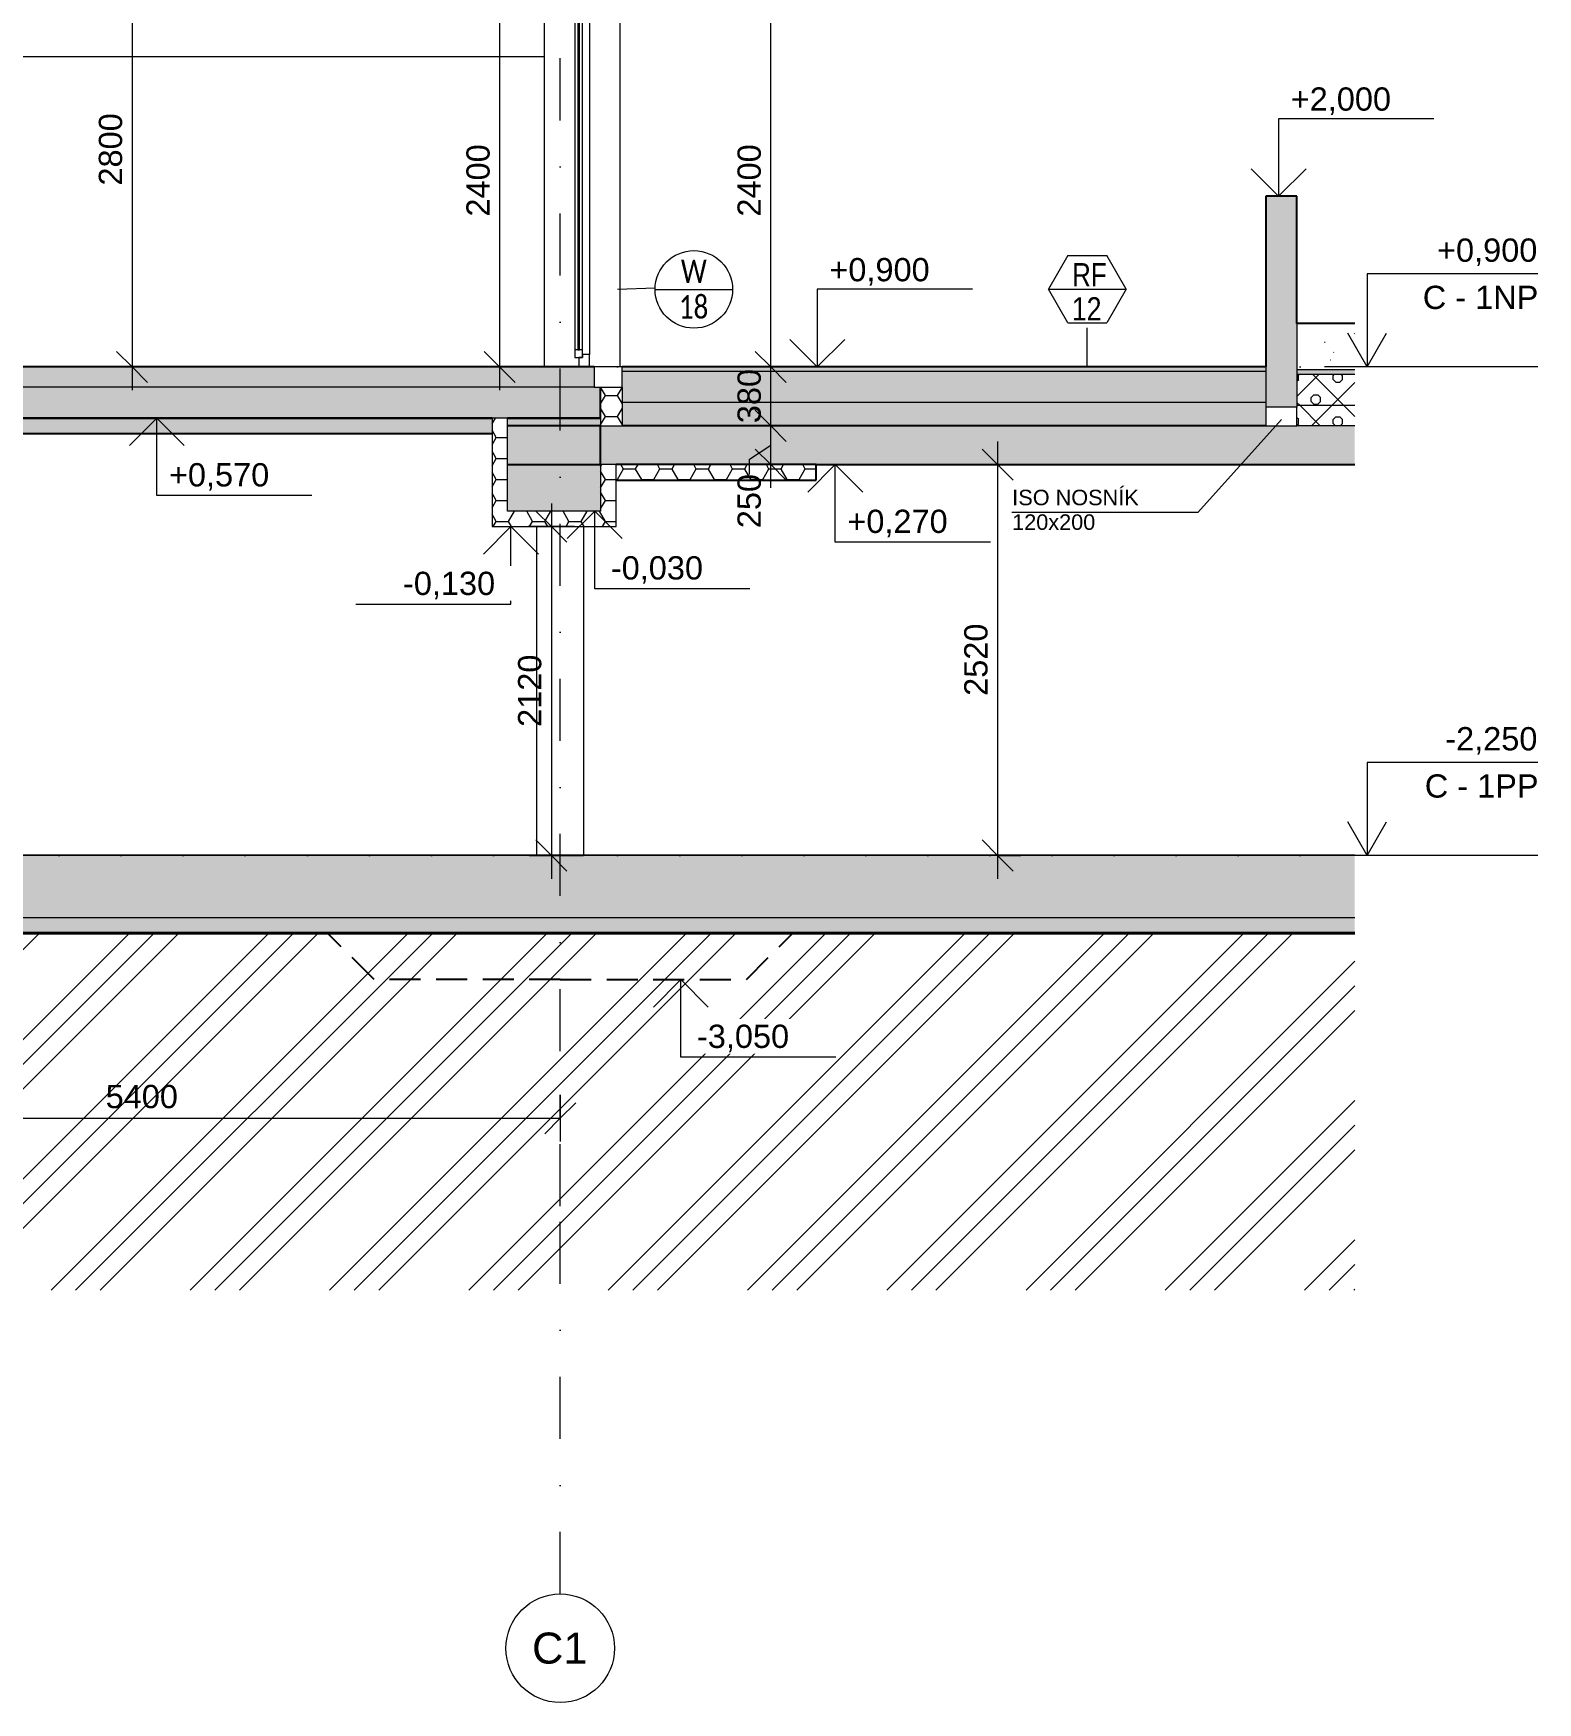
# Model space of a CAD drawing. Header units: millimetres. Extents: x -9657 to 178820, y -8645 to 72638.
# Drawn here: x 51301 to 61000, y -7711 to 3050 of the extents above; entities that cross this region are included whole.
import ezdxf

# ---------------------------------------------------------------- set-up
doc = ezdxf.new("R2010")
doc.units = ezdxf.units.MM
for name, pattern in [('HA_Dash_3mm-S1mm', [300, 200, -100]), ('HA_DashDot_10mm-S3mm', [1000, 400, -300, 0, -300]), ('HA_Dot-S4mm', [400, 0, -400])]:
    doc.linetypes.add(name, pattern=pattern)
for name, color, linetype, lineweight in [('A-____-____-DIMS', 9, 'Continuous', 5), ('A-____-____-DIMS-100', 9, 'Continuous', 5), ('A-CLNG-____-MCUT', 9, 'Continuous', 25), ('A-CLNG-____-PATT', 9, 'Continuous', 25), ('A-DETL-____-HDLN', 9, 'HA_Dash_3mm-S1mm', 25), ('A-DETL-____-THIN', 9, 'Continuous', 9), ('A-DETL-____-WIDE', 9, 'Continuous', 40), ('A-DETL-GENF-OTLN', 9, 'Continuous', 9), ('A-FLOR-____-IDEN', 9, 'Continuous', 9), ('A-FLOR-____-MCUT', 9, 'Continuous', 25), ('A-FLOR-____-PATT', 9, 'Continuous', 25), ('A-FLOR-LEVL-OTLN', 9, 'Continuous', 9), ('A-GLAZ-____-IDEN', 9, 'Continuous', 9), ('A-GLAZ-____-MCUT', 9, 'Continuous', 5), ('A-GLAZ-____-OTLN', 9, 'Continuous', 5), ('A-WALL-____-MCUT', 9, 'Continuous', 25), ('A-WALL-____-OTLN', 9, 'Continuous', 9), ('A-WALL-____-PATT', 9, 'Continuous', 25), ('C-PRKG-____-OTLN', 9, 'Continuous', 9), ('G-____-____-DIMS', 9, 'Continuous', 5), ('G-____-____-TEXT', 9, 'Continuous', 5), ('I-FURN-____-OTLN', 9, 'Continuous', 9), ('S-BEAM-____-MCUT', 9, 'Continuous', 25), ('S-BEAM-____-OTLN', 9, 'Continuous', 9), ('S-COLS-____-OTLN', 9, 'Continuous', 9), ('S-GRID-____-IDEN', 9, 'Continuous', 9), ('S-GRID-____-OTLN', 9, 'Continuous', 5)]:
    doc.layers.add(name, color=color, linetype=linetype, lineweight=lineweight)
doc.styles.add('Arial', font='arial.ttf', dxfattribs={"height": 200})
doc.styles.add('Arial Narrow', font='ARIALN.TTF', dxfattribs={"height": 150})
doc.styles.add('Arial_1', font='arial.ttf', dxfattribs={"height": 150})
doc.styles.add('Arial_2', font='arial.ttf', dxfattribs={"height": 100})
doc.styles.add('Arial_3', font='arial.ttf', dxfattribs={"width": 0.8, "height": 150})
doc.styles.add('Calibri', font='calibri.ttf', dxfattribs={"width": 0.8, "height": 150})
doc.dimstyles.new('Inner_Dimensions', dxfattribs={"dimscale": 304.8, "dimtxt": 153.03891, "dimasz": 0.656168, "dimexe": 0.492126, "dimexo": 0.0625, "dimgap": 0.065617, "dimtad": 1, "dimdec": 0, "dimzin": 0, "dimdsep": 46, "dimtxsty": 'Arial_1', "dimblk1": 'OBLIQUE', "dimblk2": 'OBLIQUE', "dimsah": 1, "dimcen": 0.09, "dimdle": 0.492126, "dimazin": 0, "dimtfac": 1, "dimtdec": 4, "dimtix": 1, "dimtmove": 1, "dimatfit": 3, "dimfxl": 0.492126, "dimfxlon": 1, "dimtvp": 1, "dimtolj": 1, "dimtzin": 0, "dimlwd": 9, "dimlwe": 9, "dimarcsym": 2})
doc.dimstyles.new('Inner_Dimensions_1', dxfattribs={"dimscale": 304.8, "dimtxt": 153.03891, "dimasz": 0.656168, "dimexe": 0.492126, "dimexo": 0.0625, "dimgap": 0.065617, "dimtad": 1, "dimdec": 0, "dimzin": 0, "dimdsep": 46, "dimtxsty": 'Arial_1', "dimblk1": 'OBLIQUE', "dimblk2": 'OBLIQUE', "dimsah": 1, "dimcen": 0.09, "dimdle": 0.492126, "dimazin": 0, "dimtfac": 1, "dimtdec": 4, "dimtix": 1, "dimtmove": 0, "dimatfit": 3, "dimfxl": 0.492126, "dimfxlon": 1, "dimtvp": 1, "dimtolj": 1, "dimtzin": 0, "dimlwd": 9, "dimlwe": 9, "dimarcsym": 2})
pattern_1 = [(45, (28926.91, 1865.4), (-141.4214, 141.4214), []), (0, (29152.25, 1931.64), (141.421, 141.421), [25, -257.843]), (45, (29177.25, 1931.64), (-141.4214, 141.4214), [25, -175]), (90, (29194.93, 1949.32), (-141.421, 141.421), [25, -257.843]), (135, (29194.93, 1974.32), (-141.4214, -141.4214), [25, -175]), (0, (29152.25, 1992), (141.421, 141.421), [25, -257.843]), (45, (29134.58, 1974.32), (-141.4214, 141.4214), [25, -175]), (90, (29134.58, 1949.32), (-141.421, 141.421), [25, -257.843]), (135, (29152.25, 1931.64), (-141.4214, -141.4214), [25, -175]), (135, (29119.75, 1865.4), (-141.4214, -141.4214), [])]
pattern_2 = [(0, (28856.2, 1865.4), (117.187, 67.658), [78.125, -156.25]), (120, (28856.2, 1865.4), (-117.18755, 67.65879), [78.125, -156.25]), (60, (28856.2, 1865.4), (-5e-05, 135.31592), [0, -156.25, 78.125, 0])]
pattern_3 = [(0, (28856.2, 1865.4), (117.187, 67.658), [78.125, -156.25]), (120, (28856.2, 1865.4), (-117.18705, 67.65792), [78.125, -156.25]), (60, (28856.2, 1865.4), (0.00045, 135.31679), [0, -156.25, 78.125, 0])]

# ---------------------------------------------------------------- blocks, each defined once
blk = doc.blocks.new('HA_WD_SinglePanel - 1250x2400-1662821-ŘEZ C-C OBJEKT C')
at = {"layer": 'A-GLAZ-____-MCUT', "color": 250}
for p, q in [((-23190, 3240), (-23240, 3240)), ((-23240, 3240), (-23240, 3190)), ((-23215, 3298), (-23215, 3240)), ((-23215, 3240), (-23190, 3240)), ((-23190, 3190), (-23190, 3240)), ((-23190, 3240), (-23190, 3220)), ((-23145, 3220), (-23145, 3298)), ((-23240, 3190), (-23190, 3190)), ((-23210, 3190), (-23220, 3190)), ((-23220, 3190), (-23220, 1010)), ((-23210, 1010), (-23210, 3190)), ((-23190, 3220), (-23145, 3220)), ((-23190, 1010), (-23240, 1010)), ((-23240, 1010), (-23240, 960)), ((-23220, 1010), (-23210, 1010)), ((-23190, 960), (-23190, 1010)), ((-23145, 980), (-23190, 980)), ((-23190, 980), (-23190, 960)), ((-23145, 900), (-23145, 980)), ((-23240, 960), (-23190, 960)), ((-23215, 960), (-23215, 900)), ((-23190, 960), (-23215, 960)), ((-23215, 900), (-23145, 900))]:
    blk.add_line(p, q, dxfattribs=at)
at = {"layer": 'A-GLAZ-____-OTLN', "color": 250}
for p, q in [((-23240, 3190), (-23240, 1010)), ((-23190, 1010), (-23190, 3190)), ((-23145, 3220), (-23145, 980))]:
    blk.add_line(p, q, dxfattribs=at)
blk = doc.blocks.new('NAB_Šatní_skříň_ADNS - 600x2000xšířka-1528071-ŘEZ C-C OBJEKT C')
at = {"layer": 'I-FURN-____-OTLN', "color": 50}
for q in [(-23435, 2900), (-27240, 900)]:
    blk.add_line((-27240, 2900), q, dxfattribs=at)
blk = doc.blocks.new('185-01_OBJEKT C_Central_rvt-2-ŘEZ C-C OBJEKT C')
at = {"layer": 'A-FLOR-____-PATT', "lineweight": 5}
h = blk.add_hatch(color=7, dxfattribs=at)
h.paths.add_polyline_path([(-35713, 770), (-23115, 770), (-23115, 900), (-40225, 900), (-40225, 770), (-36806, 770)])
h.paths.add_polyline_path([(-44463, 770), (-40475, 770), (-40475, 900), (-44835, 900), (-44835, 770)])
at = {"layer": 'A-FLOR-____-PATT', "lineweight": 9}
blk.add_hatch(color=254, dxfattribs=at).paths.add_polyline_path([(-45194, 570), (-23075, 570), (-23075, 770), (-45194, 770), (-45194, 570)])
at = {"layer": 'A-FLOR-____-MCUT', "color": 10}
for p, q in [((-23115, 900), (-40225, 900)), ((-23075, 570), (-23075, 770)), ((-28234, 570), (-23774, 570)), ((-23674, 570), (-23075, 570))]:
    blk.add_line(p, q, dxfattribs=at)
at = {"layer": 'A-FLOR-____-MCUT', "color": 50, "lineweight": 9}
blk.add_line((-23115, 770), (-40225, 770), dxfattribs=at)
at = {"layer": 'A-WALL-____-OTLN', "color": 50}
for p, q in [((-23435, 900), (-23435, 3298)), ((-22950, 3300), (-22950, 900))]:
    blk.add_line(p, q, dxfattribs=at)
at = {"layer": 'A-GLAZ-____-OTLN', "color": 50, "lineweight": 9}
blk.add_blockref('HA_WD_SinglePanel - 1250x2400-1662821-ŘEZ C-C OBJEKT C', (0, 0), dxfattribs=at)
at = {"layer": 'I-FURN-____-OTLN', "color": 50, "lineweight": 9}
blk.add_blockref('NAB_Šatní_skříň_ADNS - 600x2000xšířka-1528071-ŘEZ C-C OBJEKT C', (0, 0), dxfattribs=at)
blk = doc.blocks.new('HA_sCO_Rectangle - 300X600-V33-ŘEZ C-C OBJEKT C')
at = {"layer": 'S-COLS-____-OTLN'}
for p, q in [((-23484, -2250), (-23484, -130)), ((-23184, -130), (-23184, -2245))]:
    blk.add_line(p, q, dxfattribs=at)
blk = doc.blocks.new('HA_PA_Perpendicular_SingleStall - Generic-V34-ŘEZ C-C OBJEKT C')
at = {"layer": 'C-PRKG-____-OTLN', "lineweight": 5}
for p, q in [((-50684, -2250), (-50684, -2245)), ((-50684, -2245), (-48134, -2245)), ((-48134, -2250), (-50684, -2250)), ((-48134, -2250), (-48134, -2245))]:
    blk.add_line(p, q, dxfattribs=at)
blk = doc.blocks.new('HA_PA_Perpendicular_SingleStall - Generic-V35-ŘEZ C-C OBJEKT C')
at = {"layer": 'C-PRKG-____-OTLN', "lineweight": 5}
for p, q in [((-20684, -2250), (-20684, -2245)), ((-20684, -2245), (-18211, -2245)), ((-18211, -2250), (-20684, -2250))]:
    blk.add_line(p, q, dxfattribs=at)
blk = doc.blocks.new('Grid - Radius 3_5mm-353793-ŘEZ C-C OBJEKT C')
at = {"layer": 'S-GRID-____-IDEN'}
blk.add_circle((-23334, -7361), 350, dxfattribs=at)
blk = doc.blocks.new('Level - Generic Level-367061-ŘEZ C-C OBJEKT C')
at = {"layer": 'A-FLOR-LEVL-OTLN'}
for p, q in [((-17032, 1500), (-18132, 1500)), ((-18132, 1500), (-18132, 900)), ((-18132, 900), (-18257, 1117)), ((-18132, 900), (-18007, 1117)), ((-17032, 900), (-18407, 900))]:
    blk.add_line(p, q, dxfattribs=at)
blk = doc.blocks.new('Spot Elevations - Default-792506-ŘEZ C-C OBJEKT C')
at = {"layer": 'G-____-____-DIMS', "lineweight": 9}
for p, q in [((-20677, 1400), (-21677, 1400)), ((-21677, 1400), (-21677, 900)), ((-21853, 1077), (-21677, 900)), ((-21677, 900), (-21500, 1077))]:
    blk.add_line(p, q, dxfattribs=at)
blk = doc.blocks.new('Spot Elevations - Flipped-794089-ŘEZ C-C OBJEKT C')
at = {"layer": 'G-____-____-DIMS', "lineweight": 9}
for p, q in [((-44882, -207), (-44705, -30)), ((-44705, -30), (-44528, -207)), ((-44705, -530), (-44705, -30)), ((-43705, -530), (-44705, -530))]:
    blk.add_line(p, q, dxfattribs=at)
blk = doc.blocks.new('DIMBLOCK74-ŘEZ C-C OBJEKT C')
at = {"layer": 'A-____-____-DIMS-100', "lineweight": 9}
for p, q in [((54307, 3300), (54207, 3400)), ((54457, 3300), (54157, 3300)), ((54307, 3300), (54307, 750)), ((54307, 3300), (54407, 3200)), ((54307, 3300), (54457, 3300)), ((54307, 900), (54207, 1000)), ((54457, 900), (54157, 900)), ((54307, 900), (54407, 800)), ((54307, 900), (54457, 900))]:
    blk.add_line(p, q, dxfattribs=at)
at = {"layer": 'A-____-____-DIMS-100', "color": 0, "lineweight": 9, "insert": (54093, 1869), "char_height": 150, "width": 553.77, "attachment_point": 1, "rotation": 90, "line_spacing_factor": 0.941778, "style": 'Arial_1'}
blk.add_mtext('2400', dxfattribs=at)
blk = doc.blocks.new('_Oblique')
at = {"color": 0, "linetype": 'ByBlock', "lineweight": -2}
blk.add_line((-0.5, -0.5), (0.5, 0.5), dxfattribs=at)
blk = doc.blocks.new('DIMBLOCK82-ŘEZ C-C OBJEKT C')
at = {"layer": 'A-____-____-DIMS-100', "lineweight": 9}
for p, q in [((49298, -3794), (49298, -4094)), ((49298, -3944), (49298, -3794)), ((49298, -3944), (49398, -3844)), ((54698, -3794), (54698, -4094)), ((54698, -3944), (54698, -3794)), ((54698, -3944), (54798, -3844)), ((49298, -3944), (49198, -4044)), ((49298, -3944), (54698, -3944)), ((54698, -3944), (54598, -4044))]:
    blk.add_line(p, q, dxfattribs=at)
at = {"layer": 'A-____-____-DIMS-100', "color": 0, "lineweight": 9, "insert": (51767, -3729), "char_height": 150, "width": 553.77, "attachment_point": 1, "line_spacing_factor": 0.941778, "style": 'Arial_1'}
blk.add_mtext('5400', dxfattribs=at)
blk = doc.blocks.new('HA_TAG_WD - Type Mark-1502833-ŘEZ C-C OBJEKT C')
at = {"layer": 'A-GLAZ-____-IDEN'}
blk.add_line((-27385, 10829), (-26885, 10829), dxfattribs=at)
blk.add_circle((-27135, 10829), 250, dxfattribs=at)
blk = doc.blocks.new('N_Floor Tag - Standard-1821837-ŘEZ C-C OBJEKT C')
at = {"layer": 'A-FLOR-____-IDEN'}
for p, q in [((-20061, 1617), (-20186, 1400)), ((-20061, 1617), (-19811, 1617)), ((-19686, 1400), (-19811, 1617)), ((-20061, 1183), (-20186, 1400)), ((-20186, 1400), (-19686, 1400)), ((-19686, 1400), (-19811, 1183)), ((-20061, 1183), (-19811, 1183))]:
    blk.add_line(p, q, dxfattribs=at)
at = {"layer": 'A-FLOR-____-IDEN', "lineweight": 5, "insert": (-20034, 1569), "char_height": 150, "width": 275.78, "attachment_point": 1, "style": 'Arial_3'}
blk.add_mtext('RF', dxfattribs=at)
blk = doc.blocks.new('DIMBLOCK83-ŘEZ C-C OBJEKT C')
at = {"layer": 'A-____-____-DIMS-100', "lineweight": 9}
for p, q in [((56055, 520), (55955, 620)), ((55905, 520), (56205, 520)), ((56055, 520), (55905, 520)), ((56055, 120), (56055, 520)), ((56055, 520), (56155, 420)), ((55918, 306), (56055, 395)), ((56055, 270), (55955, 370)), ((55905, 270), (56205, 270)), ((56055, 270), (55905, 270)), ((55918, 206), (55918, 306)), ((56055, 270), (56155, 170))]:
    blk.add_line(p, q, dxfattribs=at)
at = {"layer": 'A-____-____-DIMS-100', "color": 0, "lineweight": 9, "insert": (55841, -140), "char_height": 150, "width": 415.32, "attachment_point": 1, "rotation": 90, "line_spacing_factor": 0.941778, "style": 'Arial_1'}
blk.add_mtext('250', dxfattribs=at)
blk = doc.blocks.new('DIMBLOCK84-ŘEZ C-C OBJEKT C')
at = {"layer": 'A-____-____-DIMS-100', "lineweight": 9}
for p, q in [((56055, 900), (55955, 1000)), ((55905, 900), (56205, 900)), ((56055, 900), (55905, 900)), ((56055, 520), (56055, 900)), ((56055, 900), (56155, 800)), ((56055, 520), (55955, 620)), ((55905, 520), (56205, 520)), ((56055, 520), (55905, 520)), ((56055, 520), (56155, 420))]:
    blk.add_line(p, q, dxfattribs=at)
at = {"layer": 'A-____-____-DIMS-100', "color": 0, "lineweight": 9, "insert": (55841, 537), "char_height": 150, "width": 415.32, "attachment_point": 1, "rotation": 90, "line_spacing_factor": 0.941778, "style": 'Arial_1'}
blk.add_mtext('380', dxfattribs=at)
blk = doc.blocks.new('DIMBLOCK85-ŘEZ C-C OBJEKT C')
at = {"layer": 'A-____-____-DIMS-100', "lineweight": 9}
for p, q in [((56055, 3300), (55955, 3400)), ((55905, 3300), (56205, 3300)), ((56055, 3300), (55905, 3300)), ((56055, 900), (56055, 3300)), ((56055, 3300), (56155, 3200)), ((56055, 900), (55955, 1000)), ((55905, 900), (56205, 900)), ((56055, 900), (55905, 900)), ((56055, 900), (56155, 800))]:
    blk.add_line(p, q, dxfattribs=at)
at = {"layer": 'A-____-____-DIMS-100', "color": 0, "lineweight": 9, "insert": (55841, 1869), "char_height": 150, "width": 553.77, "attachment_point": 1, "rotation": 90, "line_spacing_factor": 0.941778, "style": 'Arial_1'}
blk.add_mtext('2400', dxfattribs=at)
blk = doc.blocks.new('DIMBLOCK125-ŘEZ C-C OBJEKT C')
at = {"layer": 'A-____-____-DIMS-100', "lineweight": 9}
for p, q in [((51938, 3700), (51838, 3800)), ((51938, 3850), (51938, 750)), ((52088, 3700), (51788, 3700)), ((51938, 3700), (52038, 3600)), ((51938, 3700), (52088, 3700)), ((51938, 900), (51838, 1000)), ((52088, 900), (51788, 900)), ((51938, 900), (52038, 800)), ((51938, 900), (52088, 900))]:
    blk.add_line(p, q, dxfattribs=at)
at = {"layer": 'A-____-____-DIMS-100', "color": 0, "lineweight": 9, "insert": (51723, 2069), "char_height": 150, "width": 553.77, "attachment_point": 1, "rotation": 90, "line_spacing_factor": 0.941778, "style": 'Arial_1'}
blk.add_mtext('2800', dxfattribs=at)
blk = doc.blocks.new('DIMBLOCK126-ŘEZ C-C OBJEKT C')
at = {"layer": 'A-____-____-DIMS-100', "lineweight": 9}
for p, q in [((57518, 270), (57418, 370)), ((57518, 420), (57518, -2400)), ((57668, 270), (57368, 270)), ((57518, 270), (57618, 170)), ((57518, 270), (57668, 270)), ((57518, -2250), (57418, -2150)), ((57668, -2250), (57368, -2250)), ((57518, -2250), (57618, -2350)), ((57518, -2250), (57668, -2250))]:
    blk.add_line(p, q, dxfattribs=at)
at = {"layer": 'A-____-____-DIMS-100', "color": 0, "lineweight": 9, "insert": (57303, -1221), "char_height": 150, "width": 553.77, "attachment_point": 1, "rotation": 90, "line_spacing_factor": 0.941778, "style": 'Arial_1'}
blk.add_mtext('2520', dxfattribs=at)
blk = doc.blocks.new('DIMBLOCK127-ŘEZ C-C OBJEKT C')
at = {"layer": 'A-____-____-DIMS-100', "lineweight": 9}
for p, q in [((54641, 20), (54641, -2400)), ((54641, -130), (54541, -30)), ((54791, -130), (54491, -130)), ((54641, -130), (54741, -230)), ((54641, -130), (54791, -130)), ((54641, -2250), (54541, -2150)), ((54791, -2250), (54491, -2250)), ((54641, -2250), (54741, -2350)), ((54641, -2250), (54791, -2250))]:
    blk.add_line(p, q, dxfattribs=at)
at = {"layer": 'A-____-____-DIMS-100', "color": 0, "lineweight": 9, "insert": (54426, -1421), "char_height": 150, "width": 553.77, "attachment_point": 1, "rotation": 90, "line_spacing_factor": 0.941778, "style": 'Arial_1'}
blk.add_mtext('2120', dxfattribs=at)

msp = doc.modelspace()

# ---------------------------------------------------------------- hatches: boundary and pattern name
at = {"layer": 'A-CLNG-____-PATT', "lineweight": 5}
h = msp.add_hatch(dxfattribs=at)
h.set_pattern_fill('FP_25', color=256, style=0, pattern_type=2)
h.set_pattern_definition(pattern_2)
h.paths.add_polyline_path([(53258.1, 470), (54258.2, 470), (54258.2, 570), (49798.2, 570), (49798.2, 470), (51070.4, 470)])
h.paths.add_polyline_path([(33538.2, 470), (37208.2, 470), (37208.2, 570), (33538.2, 570)])
h.paths.add_polyline_path([(47788.9, 470), (48798.2, 470), (48798.2, 570), (45583.2, 570), (45583.2, 470), (46695, 470)])
h = msp.add_hatch(dxfattribs=at)
h.set_pattern_fill('FP_25', color=256, style=0, pattern_type=2)
h.set_pattern_definition(pattern_2)
h.paths.add_polyline_path([(56348.2, 170), (56348.2, 270), (55058.2, 270), (55058.2, 170), (55445.8, 170)])
at = {"layer": 'A-DETL-GENF-OTLN', "lineweight": 5}
h = msp.add_hatch(dxfattribs=at)
h.set_pattern_fill('FP_31', color=250, style=0, pattern_type=2)
h.set_pattern_definition(pattern_3)
h.paths.add_polyline_path([(54957.8, 520), (55098.6, 520), (55098.6, 770), (54957.8, 770), (54957.8, 574)])
h = msp.add_hatch(dxfattribs=at)
h.set_pattern_fill('FP_31', color=250, style=0, pattern_type=2)
h.set_pattern_definition(pattern_3)
h.paths.add_polyline_path([(55058.2, -130), (55058.2, 270), (54958.2, 270), (54958.2, -30), (54358.2, -30), (54358.2, 570), (54258.2, 570), (54258.2, -130)])
h = msp.add_hatch(dxfattribs=at)
h.set_pattern_fill('FP_32', color=250, style=0, pattern_type=2)
h.set_pattern_definition([(45, (28856.2, 1865.4), (-449.013, 449.013), []), (45, (29014.95, 1865.4), (0, 898.026), []), (45, (28697.45, 1865.4), (0, 898.026), [])])
h.paths.add_polyline_path([(59821.1, -5051.9), (59821.1, -2750), (24818.2, -2750), (24818.2, -5051.9), (51070.4, -5051.9)])
at = {"layer": 'A-FLOR-____-PATT', "lineweight": 5}
h = msp.add_hatch(dxfattribs=at)
h.set_pattern_fill('FP_28', color=256, style=0, pattern_type=2)
h.set_pattern_definition([(50, (28856.2, 1865.4), (537.945, -47.064), [56.25, -618.75]), (355, (28856.2, 1865.4), (-104.064, 564.144), [45, -495]), (100.451, (28901.03, 1861.5), (433.886, 517.077), [47.805, -525.857]), (46.184, (28856.2, 2015.4), (800.43, -124.142), [84.375, -928.125]), (96.636, (28922.9, 2005.06), (700.992, 730.593), [71.708, -788.785]), (351.184, (28856.2, 2015.4), (700.999, 730.586), [67.5, -742.5]), (21, (28931.2, 1977.9), (447.68, -301.964), [56.25, -618.75]), (326, (28931.2, 1977.9), (182.487, 543.863), [45, -495]), (71.451, (28968.5, 1952.74), (630.169, 241.893), [47.805, -525.857]), (37.5, (28856.2, 1865.4), (9.1199, 249.6704), [3.353, -485.647, 3.353, -499.147, -496.875]), (37.5, (28856.2, 1865.4), (9.1199, 249.6704), [-991.5, 3.353, -493.522]), (7.5, (28856.2, 1865.4), (197.3022, 295.8088), [3.353, -283.147, 3.353, -474.397, -189.375]), (7.5, (28856.2, 1865.4), (197.3022, 295.8088), [-764.25, 3.353, -186.022]), (327.5, (28688.95, 1865.4), (400.3668, -16.9162), [3.353, -184.147, 3.353, -581.647, -776.25]), (327.5, (28688.95, 1865.4), (400.3668, -16.9162), [-772.5, 3.353, -772.897]), (317.5, (28613.95, 1865.4), (437.3896, 75.0787), [3.353, -240.397, 3.353, -385.147, -551.25]), (317.5, (28613.95, 1865.4), (437.3896, 75.0787), [-632.25, 3.353, -547.897])])
h.paths.add_polyline_path([(59821.1, 880), (59821.1, 1180), (59448.2, 1180), (59448.2, 880)])
h = msp.add_hatch(color=256, dxfattribs=at)
h.paths.add_polyline_path([(55445.8, 870), (59248.2, 870), (59248.2, 900), (55097.4, 900), (55097.4, 870)])
h.paths.add_polyline_path([(30748.2, 870), (32697.4, 870), (32697.4, 900), (30748.2, 900)])
h = msp.add_hatch(dxfattribs=at)
h.set_pattern_fill('FP_26', color=256, style=0, pattern_type=2)
h.set_pattern_definition(pattern_1)
h.paths.add_polyline_path([(55098.6, 670), (59248.2, 670), (59248.2, 870), (55097.4, 870), (55097.4, 770), (55098.6, 770), (55098.6, 672.9)])
h.paths.add_polyline_path([(31381.2, 670), (32697.4, 670), (32697.4, 870), (30748.2, 870), (30748.2, 670)])
msp.add_hatch(color=256, dxfattribs=at).paths.add_polyline_path([(59821.1, 850), (59821.1, 880), (59448.2, 880), (59448.2, 850)])
h = msp.add_hatch(dxfattribs=at)
h.set_pattern_fill('FP_26', color=256, style=0, pattern_type=2)
h.set_pattern_definition(pattern_1)
h.paths.add_polyline_path([(59821.1, 650), (59821.1, 850), (59448.2, 850), (59448.2, 650)])
h = msp.add_hatch(dxfattribs=at)
h.set_pattern_fill('FP_26', color=256, style=0, pattern_type=2)
h.set_pattern_definition(pattern_1)
h.paths.add_polyline_path([(30748.2, 520), (32697.4, 520), (32697.4, 670), (30748.2, 670), (30748.2, 640)])
h.paths.add_polyline_path([(59248.2, 520), (59248.2, 670), (55098.6, 670), (55098.6, 520), (55445.8, 520)])
h = msp.add_hatch(dxfattribs=at)
h.set_pattern_fill('FP_26', color=256, style=0, pattern_type=2)
h.set_pattern_definition(pattern_1)
h.paths.add_polyline_path([(59821.1, 520), (59821.1, 650), (59448.2, 650), (59448.2, 520)])
at = {"layer": 'A-FLOR-____-PATT', "lineweight": 9}
for points in [[(59821.1, 270), (59821.1, 520), (54358.2, 520), (54358.2, 270), (55445.8, 270)], [(59821.1, -2650), (59821.1, -2250), (24818.2, -2250), (24818.2, -2650), (51070.4, -2650)]]:
    msp.add_hatch(color=256, dxfattribs=at).paths.add_polyline_path(points)
at = {"layer": 'A-FLOR-____-PATT', "lineweight": 5}
h = msp.add_hatch(dxfattribs=at)
h.set_pattern_fill('FP_29', color=256, style=0, pattern_type=2)
h.set_pattern_definition([(315, (28856.2, 1865.4), (215.526, 215.526), []), (315, (28856.2, 2068.6), (215.526, 215.526), [127, -76.2, 12.7, -76.2, -127]), (315, (28856.2, 2068.6), (215.526, 215.526), [-292.1, 127, 0])])
h.paths.add_polyline_path([(51070.4, -2750), (59821.1, -2750), (59821.1, -2650), (24818.2, -2650), (24818.2, -2750), (42319.7, -2750)])
at = {"layer": 'A-WALL-____-PATT', "lineweight": 9}
msp.add_hatch(color=256, dxfattribs=at).paths.add_polyline_path([(59448.2, 640), (59448.2, 2000), (59248.2, 2000), (59248.2, 640), (59432.8, 640)])
at = {"layer": 'S-BEAM-____-OTLN', "lineweight": 5}
msp.add_hatch(color=256, dxfattribs=at).paths.add_polyline_path([(54358.2, -30), (54958.2, -30), (54957.8, 570), (54358.2, 570), (54358.2, 470)])

# ---------------------------------------------------------------- linework, layer by layer
at = {"layer": 'A-CLNG-____-MCUT'}
for p, q in [((54258.2, 570), (49798.2, 570)), ((49798.2, 470), (54258.2, 470)), ((56348.2, 270), (55058.2, 270)), ((56348.2, 170), (56348.2, 270)), ((55058.2, 170), (56348.2, 170))]:
    msp.add_line(p, q, dxfattribs=at)
at = {"layer": 'A-DETL-____-HDLN'}
for p, q in [((53498.2, -3050), (53198.2, -2750)), ((55898.2, -3050), (56198.2, -2750)), ((54698.2, -3050), (53498.2, -3050)), ((54698.2, -3050), (55898.2, -3050))]:
    msp.add_line(p, q, dxfattribs=at)
at = {"layer": 'A-DETL-____-THIN'}
for p, q in [((54917.4, 900), (54917.4, 770)), ((55097.4, 900), (54917.4, 900)), ((55097.4, 770), (55097.4, 900)), ((54917.4, 770), (55097.4, 770)), ((54957.8, 770), (54957.8, 520)), ((55098.6, 770), (55097.4, 770)), ((55098.6, 520), (55098.6, 770)), ((54358.2, 570), (54258.2, 570)), ((54258.2, 570), (54258.2, -30)), ((54358.2, -30), (54358.2, 570)), ((59348.2, 559.8), (58809.8, -38.1)), ((59448.2, 640), (59248.2, 640)), ((59248.2, 640), (59248.2, 520)), ((59448.2, 520), (59448.2, 640)), ((54957.8, 520), (55098.6, 520)), ((59248.2, 520), (59448.2, 520)), ((55058.2, 270), (54958.2, 270)), ((54958.2, 270), (54958.2, -30)), ((55058.2, -130), (55058.2, 270)), ((54258.2, -30), (54258.2, -130)), ((54958.2, -30), (54358.2, -30)), ((58809.8, -38.1), (57609.8, -38.1)), ((54258.2, -130), (55058.2, -130))]:
    msp.add_line(p, q, dxfattribs=at)
at = {"layer": 'A-DETL-____-WIDE'}
msp.add_line((59821.1, -2750), (33098.2, -2750), dxfattribs=at)
at = {"layer": 'A-FLOR-____-IDEN'}
msp.add_line((58096.5, 909.7), (58096.5, 1152.7), dxfattribs=at)
at = {"layer": 'A-FLOR-____-MCUT'}
for p, q in [((59821.1, 1180), (59448.2, 1180)), ((59248.2, 900), (55097.4, 900)), ((54957.8, 520), (54358.2, 520)), ((59248.2, 520), (55098.6, 520)), ((54358.2, 270), (54958.2, 270)), ((56348.2, 270), (59821.1, 270)), ((54848.2, -2250), (54498.2, -2250))]:
    msp.add_line(p, q, dxfattribs=at)
at = {"layer": 'A-FLOR-____-MCUT', "lineweight": 9}
for p, q in [((59448.2, 1180), (59448.2, 640)), ((59248.2, 870), (55097.4, 870)), ((59821.1, 880), (59448.2, 880)), ((59821.1, 850), (59448.2, 850)), ((59248.2, 670), (55098.6, 670)), ((59821.1, 650), (59448.2, 650)), ((59821.1, 520), (59448.2, 520)), ((24818.2, -2650), (59821.1, -2650))]:
    msp.add_line(p, q, dxfattribs=at)
at = {"layer": 'A-FLOR-LEVL-OTLN', "linetype": 'HA_Dot-S4mm', "lineweight": 5}
for p, q in [((22260.1, 900), (59899.9, 900)), ((22260.1, -2250), (59899.9, -2250))]:
    msp.add_line(p, q, dxfattribs=at)
at = {"layer": 'A-GLAZ-____-IDEN'}
msp.add_line((55067.4, 1400), (55309.9, 1408.7), dxfattribs=at)
at = {"layer": 'A-WALL-____-MCUT'}
for p, q in [((59248.2, 2000), (59248.2, 900)), ((59448.2, 2000), (59248.2, 2000)), ((59448.2, 1180), (59448.2, 2000))]:
    msp.add_line(p, q, dxfattribs=at)
at = {"layer": 'A-WALL-____-MCUT', "lineweight": 9}
msp.add_line((59248.2, 900), (59248.2, 640), dxfattribs=at)
at = {"layer": 'G-____-____-DIMS', "lineweight": 9}
msp.add_line((54334.9, -130), (54380.4, -130), dxfattribs=at)
at = {"layer": 'S-BEAM-____-MCUT'}
for p, q in [((54957.8, 570), (54358.2, 570)), ((54958.2, 270), (54958.2, 520))]:
    msp.add_line(p, q, dxfattribs=at)
at = {"layer": 'S-GRID-____-OTLN', "linetype": 'HA_DashDot_10mm-S3mm', "lineweight": 9}
for p, q in [((54698.2, -4511.3), (54698.2, 12450.2)), ((54698.2, -7011.3), (54698.2, -4511.3))]:
    msp.add_line(p, q, dxfattribs=at)

# ---------------------------------------------------------------- block references
at = {"lineweight": 5}
msp.add_blockref('185-01_OBJEKT C_Central_rvt-2-ŘEZ C-C OBJEKT C', (78032.3, 0), dxfattribs=at)
at = {"layer": 'A-FLOR-____-IDEN', "lineweight": 5}
msp.add_blockref('N_Floor Tag - Standard-1821837-ŘEZ C-C OBJEKT C', (78032.3, 0), dxfattribs=at)
at = {"layer": 'A-FLOR-LEVL-OTLN'}
for p in [(78032.3, 0), (78032.3, -3150)]:
    msp.add_blockref('Level - Generic Level-367061-ŘEZ C-C OBJEKT C', p, dxfattribs=at)
at = {"layer": 'A-GLAZ-____-IDEN'}
msp.add_blockref('HA_TAG_WD - Type Mark-1502833-ŘEZ C-C OBJEKT C', (82694.8, -9429.5), dxfattribs=at)
at = {"layer": 'C-PRKG-____-OTLN'}
for name, p in [('HA_PA_Perpendicular_SingleStall - Generic-V34-ŘEZ C-C OBJEKT C', (100132.3, 0)), ('HA_PA_Perpendicular_SingleStall - Generic-V34-ŘEZ C-C OBJEKT C', (102632.3, 0)), ('HA_PA_Perpendicular_SingleStall - Generic-V34-ŘEZ C-C OBJEKT C', (105532.3, 0)), ('HA_PA_Perpendicular_SingleStall - Generic-V35-ŘEZ C-C OBJEKT C', (78032.3, 0))]:
    msp.add_blockref(name, p, dxfattribs=at)
at = {"layer": 'G-____-____-DIMS', "lineweight": 9}
for name, p in [('Spot Elevations - Default-792506-ŘEZ C-C OBJEKT C', (81006.8, 1100)), ('Spot Elevations - Default-792506-ŘEZ C-C OBJEKT C', (78032.3, 0)), ('Spot Elevations - Flipped-794089-ŘEZ C-C OBJEKT C', (96802.3, 600)), ('Spot Elevations - Flipped-794089-ŘEZ C-C OBJEKT C', (101176.7, 300)), ('Spot Elevations - Flipped-794089-ŘEZ C-C OBJEKT C', (99625.6, 0)), ('Spot Elevations - Flipped-794089-ŘEZ C-C OBJEKT C', (100181, -3020))]:
    msp.add_blockref(name, p, dxfattribs=at)
at = {"layer": 'G-____-____-DIMS', "lineweight": 9, "extrusion": (0, 0, -1)}
msp.add_blockref('Spot Elevations - Flipped-794089-ŘEZ C-C OBJEKT C', (-9675.4, -100), dxfattribs=at)
at = {"layer": 'S-COLS-____-OTLN'}
msp.add_blockref('HA_sCO_Rectangle - 300X600-V33-ŘEZ C-C OBJEKT C', (78032.3, 0), dxfattribs=at)
at = {"layer": 'S-GRID-____-IDEN'}
msp.add_blockref('Grid - Radius 3_5mm-353793-ŘEZ C-C OBJEKT C', (78032.3, 0), dxfattribs=at)

# ---------------------------------------------------------------- texts
at = {"layer": 'A-FLOR-____-IDEN', "lineweight": 5, "insert": (57996.9, 1349.3), "char_height": 150, "width": 240.506, "attachment_point": 1, "style": 'Arial Narrow'}
msp.add_mtext('12', dxfattribs=at)
at = {"layer": 'A-FLOR-LEVL-OTLN', "lineweight": 5, "char_height": 150, "attachment_point": 1, "style": 'Arial_1'}
for s, insert, width in [('+0,900', (60351.4, 1727.7), 801.687), ('C - 1NP', (60259.4, 1423.1), 913.924), ('-2,250', (60404.4, -1422.3), 737.552), ('C - 1PP', (60272.4, -1726.9), 897.89)]:
    msp.add_mtext(s, dxfattribs=dict(at, insert=insert, width=width))
at = {"layer": 'A-GLAZ-____-IDEN', "lineweight": 5, "char_height": 150, "attachment_point": 1, "style": 'Calibri'}
for s, insert, width in [('W', (55476.3, 1590.5), 211.645), ('18', (55463.1, 1361.9), 243.713)]:
    msp.add_mtext(s, dxfattribs=dict(at, insert=insert, width=width))
at = {"layer": 'G-____-____-TEXT', "color": 7, "lineweight": 9, "char_height": 100, "attachment_point": 1, "style": 'Arial_2'}
for s, insert, width in [('I', (57611.9, 108), 48.101), ('SO NOSNÍK ', (57651.6, 108), 962.025), ('120x200', (57611.9, -50.8), 657.384)]:
    msp.add_mtext(s, dxfattribs=dict(at, insert=insert, width=width))
at = {"layer": 'S-GRID-____-IDEN', "lineweight": 5, "insert": (54516.5, -7259.8), "char_height": 200, "width": 440.928, "attachment_point": 1, "style": 'Arial'}
msp.add_mtext('C1', dxfattribs=at)

# ---------------------------------------------------------------- dimensions: what is measured, and where the dimension line sits
at = {"layer": 'A-____-____-DIMS', "lineweight": 9}
for base, p1, p2, override, picture, middle in [((51937.7, 900), (52087.7, 3700), (52087.7, 900), {"dimpost": '<>', "dimfxl": 2800}, 'DIMBLOCK125-ŘEZ C-C OBJEKT C', (51841.1, 2300)), ((54307.3, 900), (54457.3, 3300), (54457.3, 900), {"dimpost": '<>', "dimfxl": 2400}, 'DIMBLOCK74-ŘEZ C-C OBJEKT C', (54210.7, 2100)), ((56055.5, 3300), (55905.5, 900), (55905.5, 3300), {"dimpost": '<>', "dimfxl": 2400}, 'DIMBLOCK85-ŘEZ C-C OBJEKT C', (55958.9, 2100)), ((56055.5, 900), (55905.5, 520), (55905.5, 900), {"dimpost": '<>', "dimfxl": 380}, 'DIMBLOCK84-ŘEZ C-C OBJEKT C', (55958.9, 710))]:
    dim = msp.add_linear_dim(base=base, p1=p1, p2=p2, angle=90, dimstyle='Inner_Dimensions_1', override=override, dxfattribs=at)
    dim.commit()
    dim.dimension.update_dxf_attribs({"geometry": picture, "text_midpoint": middle})
dim = msp.add_linear_dim(base=(56055.5, 520), p1=(55905.5, 270), p2=(55905.5, 520), angle=90, dimstyle='Inner_Dimensions', override={"dimpost": '<>', "dimfxl": 250}, dxfattribs=at)
dim.commit()
dim.dimension.update_dxf_attribs({"geometry": 'DIMBLOCK83-ŘEZ C-C OBJEKT C', "text_midpoint": (55940.8, 67.7), "dimtype": 160, "text_rotation": 90})
dim = msp.add_linear_dim(base=(54698.2, -3943.5), p1=(49298.2, -3793.5), p2=(54698.2, -3793.5), dimstyle='Inner_Dimensions_1', override={"dimpost": '<>', "dimfxl": 5400.000012}, dxfattribs=at)
dim.commit()
dim.dimension.update_dxf_attribs({"geometry": 'DIMBLOCK82-ŘEZ C-C OBJEKT C', "text_midpoint": (51998.2, -3846.9)})

# ---------------------------------------------------------------- next in the draw order: texts
at = {"layer": 'G-____-____-DIMS', "lineweight": 9, "char_height": 150, "attachment_point": 1, "line_spacing_factor": 0.941778, "style": 'Arial_1', "bg_fill": 3, "box_fill_scale": 1.25, "bg_fill_color": 256, "bg_fill_true_color": 13158600, "bg_fill_transparency": 0}
for s, insert, width in [('+2,000', (59407.9, 2701.8), 773.133), ('+0,900', (56433.4, 1601.8), 773.133), ('+0,570', (52175.2, 279.3), 773.133), ('+0,270', (56549.5, -20.7), 773.133), ('-0,030', (55024.5, -320.7), 710.695), ('-0,130', (53684.3, -420.7), 710.695), ('-3,050', (55579.8, -3340.7), 710.695)]:
    msp.add_mtext(s, dxfattribs=dict(at, insert=insert, width=width))

# ---------------------------------------------------------------- next in the draw order: dimensions: what is measured, and where the dimension line sits
at = {"layer": 'A-____-____-DIMS', "lineweight": 9}
for base, p1, p2, override, picture, middle in [((57518.2, -2250), (57668.2, 270), (57668.2, -2250), {"dimpost": '<>', "dimfxl": 2520}, 'DIMBLOCK126-ŘEZ C-C OBJEKT C', (57421.6, -990)), ((54640.8, -2250), (54790.8, -130), (54790.8, -2250), {"dimpost": '<>', "dimfxl": 2120}, 'DIMBLOCK127-ŘEZ C-C OBJEKT C', (54544.2, -1190))]:
    dim = msp.add_linear_dim(base=base, p1=p1, p2=p2, angle=90, dimstyle='Inner_Dimensions_1', override=override, dxfattribs=at)
    dim.commit()
    dim.dimension.update_dxf_attribs({"geometry": picture, "text_midpoint": middle})

doc.saveas('drawing.dxf')
